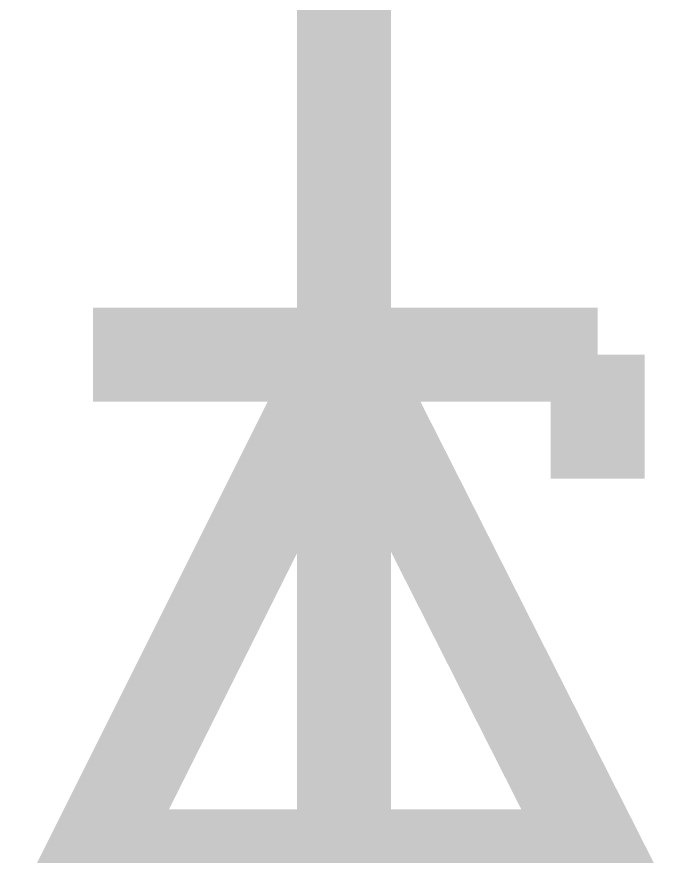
# Model space of a CAD drawing. Header units: inches. Extents: x 0 to 841, y 0 to 594.
# Drawn here: x 219.91 to 225.14, y 105.49 to 112.18 of the extents above; entities that cross this region are included whole.
import ezdxf

# ---------------------------------------------------------------- set-up
doc = ezdxf.new("R2010")
doc.units = ezdxf.units.IN
doc.layers.add('Sheet', color=255, linetype='Continuous')

msp = doc.modelspace()

# ---------------------------------------------------------------- linework, layer by layer
at = {"layer": 'Sheet'}
for points in [[(222.512, 99.9882, 0.7493, 0.7493, 0), (222.512, 114.9909, 0.7493, 0.7493, 0)], [(222.512, 109.9825, 0.2997, 0.2997, 0), (222.512, 114.9909, 0.2997, 0.2997, 0)], [(220.5132, 109.4884, 0.7493, 0.7493, 0), (224.5332, 109.4884, 0.7493, 0.7493, 0)], [(224.5332, 109.4884, 0.7493, 0.7493, 0), (224.5332, 108.5002, 0.7493, 0.7493, 0)]]:
    msp.add_lwpolyline(points, format="xyseb", dxfattribs=at)
msp.add_lwpolyline([(222.512, 109.4884, 0.7493, 0.7493, 0), (224.5332, 105.4907, 0.7493, 0.7493, 0), (220.5132, 105.4907, 0.7493, 0.7493, 0), (222.512, 109.4884, 0.7493, 0.7493, 0)], format="xyseb", close=True, dxfattribs=at)

doc.saveas('drawing.dxf')
